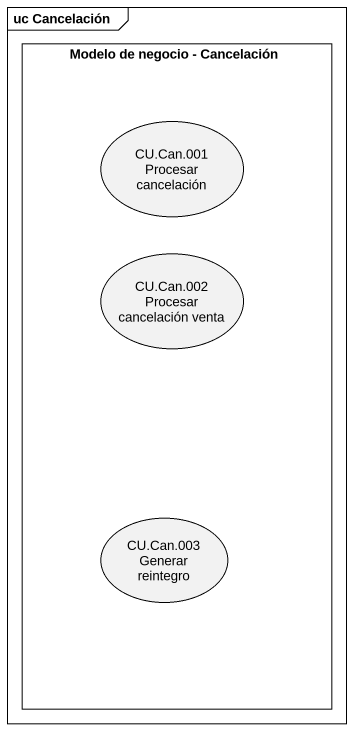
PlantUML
@startuml
mainframe uc Cancelación
rectangle "Modelo de negocio - Cancelación" as Modelo_de_negocio {
  usecase "CU.Can.001 Procesar cancelación" as CU_Can_001_Procesar
  usecase "CU.Can.002 Procesar cancelación venta" as CU_Can_002_Procesar
  usecase "CU.Can.003 Generar reintegro" as CU_Can_003_Generar_reintegro
}
@enduml
